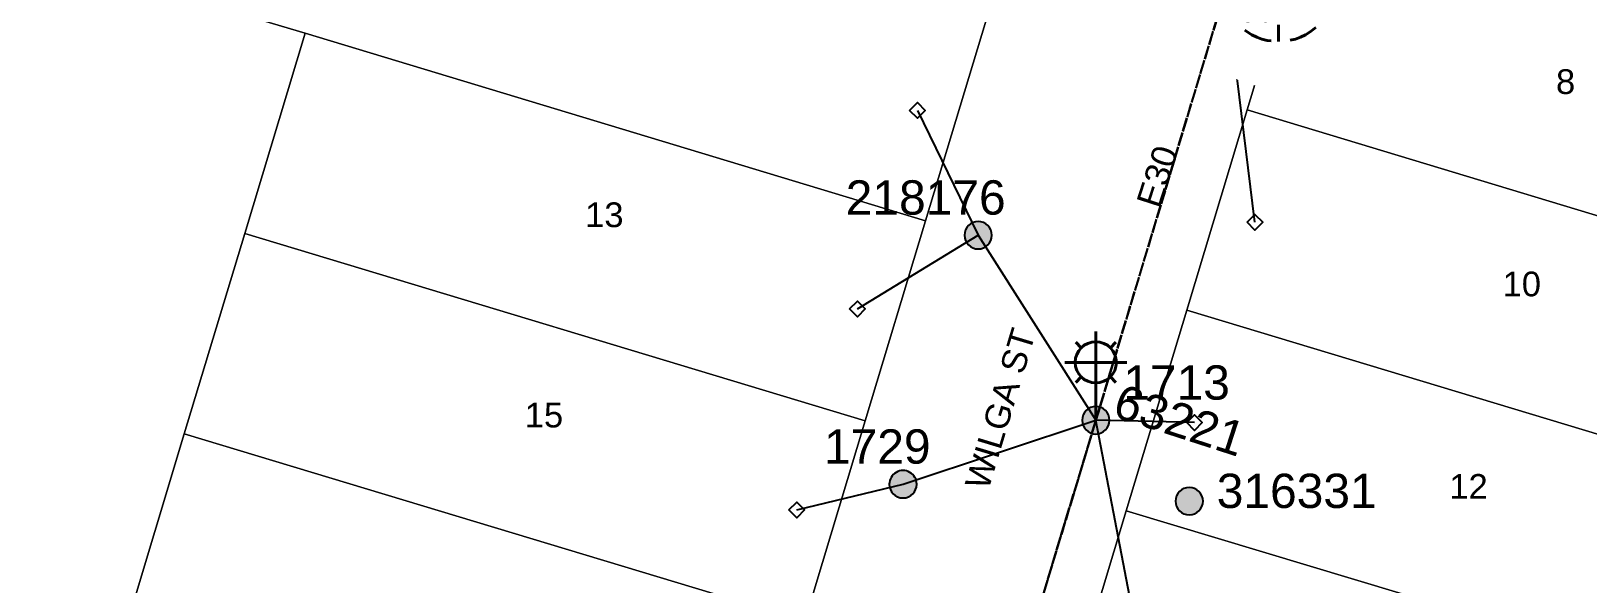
# Model space of a CAD drawing. Header units: metres. Extents: x 309980 to 311407, y 6249141 to 6251386.
# Drawn here: x 310883.4 to 310996.8, y 6249881.4 to 6249921.7 of the extents above; entities that cross this region are included whole.
import ezdxf
from ezdxf.enums import TextEntityAlignment as Align

# ---------------------------------------------------------------- set-up
doc = ezdxf.new("R2010")
doc.units = ezdxf.units.M
doc.linetypes.add('Cable Exist OH', pattern=[1, 1, 0])
doc.linetypes.add('Dash', pattern=[5, 3, -2])
doc.layers.get('0').update_dxf_attribs({"color": 6})
for name, color, linetype, lineweight in [('Cadastre Buildings_SP_EXT', 9, 'Continuous', 5), ('Cadastre Land Parcels_SP_EXT', 9, 'Continuous', 5), ('Cadastre Roads_SP_EXT', 9, 'Continuous', 5)]:
    doc.layers.add(name, color=color, linetype=linetype, lineweight=lineweight)
for name, color, linetype in [('Equip_SL_EXT', 7, 'Continuous'), ('Equip_SP_SL_EXT', 7, 'Continuous'), ('Mains_LV_EXT', 7, 'Continuous'), ('Mains_SL_EXT', 7, 'Continuous'), ('Services_SP_EXT', 7, 'Continuous'), ('SupportsOH_SP_TR_HV_LV_SL_EXT', 7, 'Continuous')]:
    doc.layers.add(name, color=color, linetype=linetype)
doc.styles.add('iecARIAL', font='arial.ttf', dxfattribs={"height": 2})
doc.styles.add('IESYMBOL1', font='isocp.shx')
doc.styles.add('POLE_LABEL', font='arial.ttf')
doc.styles.add('SLCP_LABEL', font='arial.ttf', dxfattribs={"height": 3.5})
doc.styles.get("Standard").update_dxf_attribs({"font": 'arial.ttf'})

# ---------------------------------------------------------------- blocks, each defined once
blk = doc.blocks.new('SL_LANTERN_EXT')
at = {"lineweight": 40}
for p, q in [((-1.46, 5.68), (-1.06, 5.28)), ((0, 1.97), (0, 6.47)), ((1.46, 5.68), (1.06, 5.28)), ((-2.25, 4.22), (2.25, 4.22)), ((-1.46, 2.76), (-1.06, 3.16)), ((0, 0), (0, 2.72)), ((1.46, 2.76), (1.06, 3.16))]:
    blk.add_line(p, q, dxfattribs=at)
blk.add_circle((0, 4.22), 1.5, dxfattribs=at)
at = {"style": 'iecARIAL', "flags": 8}
blk.add_attdef('ASSET_NUM', (1.5, 1.5), '', height=2.5, dxfattribs=at)
for tag, p, height, flags in [('CONSTRUCTED_VOLTAGE', (0.98, -0.65), 0.2, 9), ('CONTROL_TYPE', (0.98, -0.85), 0.2, 9), ('LANTERN_PURPOSE', (0.98, -1.05), 0.2, 9), ('LANTERN_TYPE', (0.98, -1.25), 0.2, 9), ('LNUMBER', (2.18, -3.25), 2.5, 8), ('OPERATING_VOLTAGE', (0.98, -1.65), 0.2, 9), ('ORIENTATION', (0.98, -1.85), 0.2, 9), ('OWNED_BY', (0.98, -2.05), 0.2, 9), ('STATE', (0.98, -2.25), 0.2, 9), ('NO_PHASES', (0.98, -1.45), 0.2, 9), ('USAGE', (0.98, -2.45), 0.2, 9), ('CEXIST', (0.98, -2.65), 0.2, 9), ('CNEW', (0.98, -2.85), 0.2, 9), ('CNUMBER', (0.98, -3.05), 0.2, 9), ('CREMOVE', (0.98, -3.25), 0.2, 9), ('CREPLACE', (0.98, -3.45), 0.2, 9), ('LKINGHEIGHT', (0.98, -3.65), 0.2, 9), ('LBRACKET', (0.98, -3.85), 0.2, 9), ('LBRACKETVOCAB', (0.98, -4.05), 0.2, 9), ('LCATEGORY', (0.98, -4.25), 0.2, 9), ('LCHARGE1', (0.98, -4.45), 0.2, 9), ('LCHARGE1PERCENT', (0.98, -4.65), 0.2, 9), ('LCHARGE2', (0.98, -4.85), 0.2, 9), ('LCHARGE2PERCENT', (0.98, -5.05), 0.2, 9), ('LCHARGE3', (0.98, -5.25), 0.2, 9), ('LCHARGE3PERCENT', (0.98, -5.45), 0.2, 9), ('LEXIST', (0.98, -5.65), 0.2, 9), ('LLAMP', (0.98, -5.85), 0.2, 9), ('LLAMPVOCAB', (0.98, -6.05), 0.2, 9), ('LMAST', (0.98, -6.25), 0.2, 9), ('LMASTVOCAB', (0.98, -6.45), 0.2, 9), ('LNEW', (0.98, -6.65), 0.2, 9), ('LANTNUMBER', (0.98, -6.85), 0.2, 9), ('LOUTREACH', (0.98, -7.25), 0.2, 9), ('LOUTREACHVOCAB', (0.98, -7.45), 0.2, 9), ('LRATECODE', (0.98, -7.65), 0.2, 9), ('LREMOVE', (0.98, -7.85), 0.2, 9), ('LREPLACE', (0.98, -8.05), 0.2, 9), ('STREETNAME', (0.98, -9.25), 0.2, 9), ('LTYPE', (0.98, -8.25), 0.2, 9), ('LTYPEVOCAB', (0.98, -8.45), 0.2, 9), ('LEGEND', (0.98, -8.65), 0.2, 9), ('LOCATION', (0.98, -8.85), 0.2, 9), ('NOTES', (0.98, -9.05), 0.2, 9), ('SUBURB', (0.98, -9.45), 0.2, 1)]:
    blk.add_attdef(tag, p, '', height=height, dxfattribs=dict(flags=flags))
blk = doc.blocks.new('CCP_EXT')
at = {"flags": 9}
for tag, p in [('STATE', (0, -1.8)), ('LEGEND', (0, -1.4)), ('LIFE_SUPPORT', (0, -1.6)), ('NOTES', (0, -2))]:
    blk.add_attdef(tag, text='', height=0.2, dxfattribs=at).set_placement(p, align=Align.MIDDLE_LEFT)
blk.add_wipeout([(0, 0.57), (0.57, 0), (0, -0.57), (-0.57, 0)])
blk.add_lwpolyline([(-0.57, 0), (0, 0.57), (0.57, 0), (0, -0.57), (-0.57, 0)])
at = {"flags": 1}
blk.add_attdef('Z', (0, 0), '', height=0.2, dxfattribs=at)
at = {"flags": 9}
for tag, p in [('CCP_TYPE', (0, 0)), ('CONSTRUCTED_VOLTAGE', (0, -0.2)), ('OPERATING_VOLTAGE', (0, -0.6)), ('ORIENTATION', (0, -0.8)), ('OWNED_BY', (0, -1)), ('NO_PHASES', (0, -0.4)), ('USAGE', (0, -1.2))]:
    blk.add_attdef(tag, text='', height=0.2, dxfattribs=at).set_placement(p, align=Align.MIDDLE_LEFT)
blk = doc.blocks.new('POLE_EXT')
blk.add_hatch(color=256).paths.add_polyline_path([(-1, 0, 1), (1, 0, 1)])
blk.add_lwpolyline([(-1, 0, 1), (1, 0, 1)], format="xyb", close=True)
for tag, height, flags, p in [('pNumber', 2.5, 8, (-17.84, 2.07)), ('OWNED_BY', 0.2, 9, (1.35, -0.4)), ('SPECIAL_USE', 0.2, 9, (1.35, -0.8)), ('STATE', 0.2, 9, (1.35, -1)), ('PARENT', 0.2, 9, (1.35, -0.6)), ('USAGE', 0.2, 9, (1.35, -1.2)), ('cLV', 0.2, 9, (1.35, -1.4)), ('hDepth', 0.2, 9, (1.35, -1.6)), ('hDia', 0.2, 9, (1.35, -1.8)), ('cHV', 0.2, 9, (1.35, -2)), ('LBRACKET', 0.2, 9, (1.35, -2.2)), ('cLinedev', 0.2, 9, (1.35, -3.4)), ('LExisting', 0.2, 9, (1.35, -2.4)), ('LANTNUMBER', 0.2, 9, (1.35, -2.6)), ('LOther', 0.2, 9, (1.35, -2.8)), ('LRemove', 0.2, 9, (1.35, -3)), ('LEGEND', 0.2, 9, (1.35, -3.2)), ('pExisting', 0.2, 9, (1.35, -3.8)), ('pFooting', 0.2, 9, (1.35, -4.4)), ('pNew', 0.2, 9, (1.35, -4.6)), ('LOCATION', 0.2, 9, (1.35, -3.6)), ('PFNUMBER', 0.2, 9, (1.35, -4)), ('NEWPFNUMBER', 0.2, 9, (1.35, -4.2)), ('pRelocate', 0.2, 9, (1.35, -5)), ('pRemove', 0.2, 9, (1.35, -5.2)), ('pReplace', 0.2, 9, (1.35, -5.4)), ('pStay', 0.2, 9, (1.35, -5.6)), ('pType', 0.2, 9, (1.35, -5.8)), ('cspan', 0.2, 9, (1.35, -6)), ('STREETNAME', 0.2, 9, (1.35, -6.2)), ('SUBURB', 0.2, 9, (1.35, -6.4)), ('NOTES', 0.2, 9, (1.35, -6.6)), ('MAINTAINED_BY', 0.2, 9, (1.36, -6.81)), ('OPERATED_BY', 0.2, 9, (1.36, -7.01))]:
    blk.add_attdef(tag, text='', height=height, dxfattribs=dict(flags=flags)).set_placement(p, align=Align.MIDDLE_LEFT)
at = {"style": 'POLE_LABEL'}
for tag, height, flags, p in [('ASSET_NUM', 2.5, 8, (2, 2)), ('STRUCTURE_PLANT_NUMBER', 0.2, 9, (1.35, 0.03)), ('STREET_CODE', 0.2, 9, (1.35, -0.2))]:
    blk.add_attdef(tag, text='', height=height, dxfattribs=dict(at, flags=flags)).set_placement(p, align=Align.MIDDLE_LEFT)
at = {"flags": 1}
blk.add_attdef('Z', (1.35, -7.33), '', height=0.2, dxfattribs=at)
blk = doc.blocks.new('SLCP_ZELL_EXT')
blk.add_wipeout([(-0.24, 7.5), (-0.71, 7.47), (-1.17, 7.41), (-1.64, 7.32), (-2.09, 7.21), (-2.54, 7.06), (-2.98, 6.89), (-3.41, 6.69), (-3.82, 6.46), (-4.22, 6.21), (-4.6, 5.93), (-4.96, 5.63), (-5.31, 5.31), (-5.63, 4.96), (-5.93, 4.6), (-6.21, 4.22), (-6.46, 3.82), (-6.69, 3.41), (-6.89, 2.98), (-7.06, 2.54), (-7.21, 2.09), (-7.32, 1.64), (-7.41, 1.17), (-7.47, 0.71), (-7.5, 0.24), (-7.5, -0.24), (-7.47, -0.71), (-7.41, -1.17), (-7.32, -1.64), (-7.21, -2.09), (-7.06, -2.54), (-6.89, -2.98), (-6.69, -3.41), (-6.46, -3.82), (-6.21, -4.22), (-5.93, -4.6), (-5.63, -4.96), (-5.31, -5.31), (-4.96, -5.63), (-4.6, -5.93), (-4.22, -6.21), (-3.82, -6.46), (-3.41, -6.69), (-2.98, -6.89), (-2.54, -7.06), (-2.09, -7.21), (-1.64, -7.32), (-1.17, -7.41), (-0.71, -7.47), (-0.24, -7.5), (0.24, -7.5), (0.71, -7.47), (1.17, -7.41), (1.64, -7.32), (2.09, -7.21), (2.54, -7.06), (2.98, -6.89), (3.41, -6.69), (3.82, -6.46), (4.22, -6.21), (4.6, -5.93), (4.96, -5.63), (5.31, -5.31), (5.63, -4.96), (5.93, -4.6), (6.21, -4.22), (6.46, -3.82), (6.69, -3.41), (6.89, -2.98), (7.06, -2.54), (7.21, -2.09), (7.32, -1.64), (7.41, -1.17), (7.47, -0.71), (7.5, -0.24), (7.5, 0.24), (7.47, 0.71), (7.41, 1.17), (7.32, 1.64), (7.21, 2.09), (7.06, 2.54), (6.89, 2.98), (6.69, 3.41), (6.46, 3.82), (6.21, 4.22), (5.93, 4.6), (5.63, 4.96), (5.31, 5.31), (4.96, 5.63), (4.6, 5.93), (4.22, 6.21), (3.82, 6.46), (3.41, 6.69), (2.98, 6.89), (2.54, 7.06), (2.09, 7.21), (1.64, 7.32), (1.17, 7.41), (0.71, 7.47), (0.24, 7.5)])
at = {"linetype": 'Dash', "lineweight": 40, "ltscale": 0.7}
for p, q in [((0, 4.11), (0, -4.11)), ((-4.11, 0), (4.11, 0))]:
    blk.add_line(p, q, dxfattribs=at)
blk.add_circle((0, 0), 4.11, dxfattribs=at)
at = {"lineweight": 40, "style": 'IESYMBOL1'}
for s, p in [('P', (-1.6, 0)), ('Z', (1.7, 0)), ('60', (-1.61, -3.31))]:
    blk.add_text(s, height=2, dxfattribs=at).set_placement(p, align=Align.BOTTOM_CENTER)
at = {"style": 'SLCP_LABEL'}
for tag, height, flags, p in [('ASSET_NUM', 2.5, 8, (2, 2)), ('STREET_CODE', 0.2, 9, (0, -0.2))]:
    blk.add_attdef(tag, text='', height=height, dxfattribs=dict(at, flags=flags)).set_placement(p, align=Align.MIDDLE_LEFT)
at = {"flags": 1}
blk.add_attdef('Z', (0, 0), '', height=0.2, dxfattribs=at)
at = {"flags": 9}
for tag, p in [('CONSTRUCTED_VOLTAGE', (0, -0.4)), ('CONTROL_TYPE', (0, -0.6)), ('OPERATING_VOLTAGE', (0, -1)), ('ORIENTATION', (0, -1.2)), ('NO_PHASES', (0, -0.8)), ('OWNED_BY', (0, -1.4)), ('STATE', (0, -2)), ('USAGE', (0, -1.6)), ('LOCATION', (0, -1.8)), ('NOTES', (0, -2.2))]:
    blk.add_attdef(tag, text='', height=0.2, dxfattribs=at).set_placement(p, align=Align.MIDDLE_LEFT)

msp = doc.modelspace()

# ---------------------------------------------------------------- linework, layer by layer
at = {"layer": 'Cadastre Buildings_SP_EXT', "linetype": 'Continuous'}
msp.add_lwpolyline([(310903.33, 6249921.5), (310894.4, 6249924.19), (310885.47, 6249926.91), (310878.44, 6249921.85), (310849.29, 6249880.87), (310883.8, 6249856.75), (310885.95, 6249863.87), (310890.24, 6249878.1), (310894.53, 6249892.32), (310898.93, 6249906.91), (310903.33, 6249921.5)], close=True, dxfattribs=at)
at = {"layer": 'Cadastre Land Parcels_SP_EXT', "linetype": 'Continuous'}
for points in [[(310952.97, 6249922.45), (310896.36, 6249936.03), (310893.99, 6249933.05), (310885.47, 6249926.91), (310894.4, 6249924.19), (310903.33, 6249921.5), (310948.55, 6249907.85), (310952.97, 6249922.45)], [(311016.48, 6249918.39), (310976.38, 6249930.48), (310971.98, 6249915.92), (311013.09, 6249903.5), (311016.48, 6249918.39)], [(310948.55, 6249907.85), (310903.33, 6249921.5), (310898.93, 6249906.91), (310944.15, 6249893.26), (310948.55, 6249907.85)], [(311013.09, 6249903.5), (310971.98, 6249915.92), (310967.57, 6249901.32), (311009.74, 6249888.61), (311013.09, 6249903.5)], [(310944.15, 6249893.26), (310898.93, 6249906.91), (310894.53, 6249892.32), (310939.75, 6249878.67), (310944.15, 6249893.26)], [(311009.74, 6249888.61), (310967.57, 6249901.32), (310963.17, 6249886.72), (311006.36, 6249873.72), (311009.74, 6249888.61)], [(310939.75, 6249878.67), (310894.53, 6249892.32), (310890.24, 6249878.1), (310935.46, 6249864.45), (310939.75, 6249878.67)], [(311006.36, 6249873.72), (310963.17, 6249886.72), (310958.82, 6249872.27), (311003.01, 6249858.97), (311006.36, 6249873.72)]]:
    msp.add_lwpolyline(points, close=True, dxfattribs=at)
at = {"layer": 'Mains_LV_EXT', "linetype": 'Cable Exist OH'}
msp.add_lwpolyline([(310951.1, 6249860.67), (310960.95, 6249893.31)], dxfattribs=at)
at = {"layer": 'Mains_SL_EXT', "linetype": 'Cable Exist OH'}
msp.add_lwpolyline([(310960.95, 6249893.31), (310951.17, 6249860.89)], dxfattribs=at)
at = {"layer": 'Services_SP_EXT'}
for points in [[(310952.38, 6249906.79), (310960.95, 6249893.31)], [(310963.76, 6249878.64), (310960.95, 6249893.31)]]:
    msp.add_lwpolyline(points, dxfattribs=at)

# ---------------------------------------------------------------- block references
at = {"layer": 'Equip_SP_SL_EXT'}
ref = msp.add_blockref('SL_LANTERN_EXT', (310960.95, 6249893.31), dxfattribs=at)
ref.add_attrib('ASSET_NUM', '63221', dxfattribs={"layer": '0', "height": 2.5, "rotation": 342.1154, "style": 'iecARIAL'}).set_placement((310962.45, 6249894.81), align=Align.MIDDLE_LEFT)
at = {"layer": 'SupportsOH_SP_TR_HV_LV_SL_EXT'}
ref = msp.add_blockref('POLE_EXT', (310952.38, 6249906.79), dxfattribs=at)
ref.add_attrib('ASSET_NUM', '218176', dxfattribs={"layer": '0', "height": 2.5, "style": 'POLE_LABEL'}).set_placement((310954.38, 6249907.54), align=Align.BOTTOM_RIGHT)
ref = msp.add_blockref('POLE_EXT', (310946.9, 6249888.65), dxfattribs=dict(at, rotation=359.966386476019))
ref.add_attrib('ASSET_NUM', '1729', dxfattribs={"layer": '0', "height": 2.5, "rotation": 0.0122, "style": 'POLE_LABEL'}).set_placement((310948.91, 6249889.4), align=Align.BOTTOM_RIGHT)
ref = msp.add_blockref('POLE_EXT', (310967.76, 6249887.42), dxfattribs=at)
ref.add_attrib('ASSET_NUM', '316331', dxfattribs={"layer": '0', "height": 2.5, "style": 'POLE_LABEL'}).set_placement((310969.76, 6249888.17), align=Align.MIDDLE_LEFT)

# ---------------------------------------------------------------- texts
at = {"layer": 'Cadastre Land Parcels_SP_EXT'}
for s, p in [('8', (310994.48, 6249917.08)), ('13', (310923.74, 6249907.38)), ('10', (310990.59, 6249902.34)), ('15', (310919.34, 6249892.79)), ('12', (310986.71, 6249887.59))]:
    msp.add_text(s, height=1.8, dxfattribs=at).set_placement(p)
at = {"layer": 'Cadastre Roads_SP_EXT'}
msp.add_text('WILGA ST', height=1.8, rotation=73.2143, dxfattribs=at).set_placement((310953.11, 6249888.14))
at = {"layer": 'Mains_LV_EXT'}
msp.add_text('E30', height=1.8, rotation=72.1272, dxfattribs=at).set_placement((310965.59, 6249908.67))

# ---------------------------------------------------------------- next in the draw order: block references
at = {"layer": 'Services_SP_EXT'}
for p in [(310947.95, 6249915.88), (310972.54, 6249907.74), (310943.58, 6249901.42), (310968.14, 6249893.14), (310939.16, 6249886.78)]:
    msp.add_blockref('CCP_EXT', p, dxfattribs=at)

# ---------------------------------------------------------------- next in the draw order: linework, layer by layer
at = {"layer": 'Cadastre Roads_SP_EXT', "linetype": 'Continuous'}
msp.add_lwpolyline([(310978.14, 6249936.31), (310969.91, 6249938.16), (310958.49, 6249940.71), (310957.38, 6249937.05), (310952.97, 6249922.45), (310948.55, 6249907.85), (310944.15, 6249893.26), (310939.75, 6249878.67), (310935.46, 6249864.45), (310931.17, 6249850.23), (310925.45, 6249831.21), (310933.58, 6249828.88), (310944.76, 6249825.67), (310950.11, 6249843.4), (310954.46, 6249857.85), (310958.82, 6249872.27), (310963.17, 6249886.72), (310967.57, 6249901.32), (310971.98, 6249915.92), (310976.38, 6249930.48), (310978.14, 6249936.31)], close=True, dxfattribs=at)
at = {"layer": 'Services_SP_EXT'}
for points in [[(310972.54, 6249907.74), (310970.44, 6249924.78)], [(310947.95, 6249915.88), (310952.38, 6249906.79)], [(310943.58, 6249901.42), (310952.38, 6249906.79)], [(310939.16, 6249886.78), (310946.9, 6249888.65), (310960.95, 6249893.31)], [(310968.14, 6249893.14), (310960.95, 6249893.31)]]:
    msp.add_lwpolyline(points, dxfattribs=at)

# ---------------------------------------------------------------- next in the draw order: block references
at = {"layer": 'SupportsOH_SP_TR_HV_LV_SL_EXT'}
ref = msp.add_blockref('POLE_EXT', (310960.95, 6249893.31), dxfattribs=at)
ref.add_attrib('ASSET_NUM', '1713', dxfattribs={"layer": '0', "height": 2.5, "rotation": 0.0199, "style": 'POLE_LABEL'}).set_placement((310962.95, 6249894.06), align=Align.BOTTOM_LEFT)

# ---------------------------------------------------------------- next in the draw order: block references
at = {"layer": 'Equip_SL_EXT'}
ref = msp.add_blockref('SLCP_ZELL_EXT', (310974.27, 6249925.01), dxfattribs=at)
ref.add_attrib('ASSET_NUM', '2536', dxfattribs={"layer": '0', "height": 2.5, "style": 'SLCP_LABEL'}).set_placement((310976.27, 6249925.76), align=Align.TOP_RIGHT)

# ---------------------------------------------------------------- next in the draw order: linework, layer by layer
at = {"layer": 'Mains_LV_EXT', "linetype": 'Cable Exist OH'}
msp.add_lwpolyline([(310960.95, 6249893.31), (310970.44, 6249924.78)], dxfattribs=at)
at = {"layer": 'Mains_SL_EXT', "linetype": 'Cable Exist OH'}
msp.add_lwpolyline([(310970.44, 6249924.78), (310960.95, 6249893.31)], dxfattribs=at)

doc.saveas('drawing.dxf')
